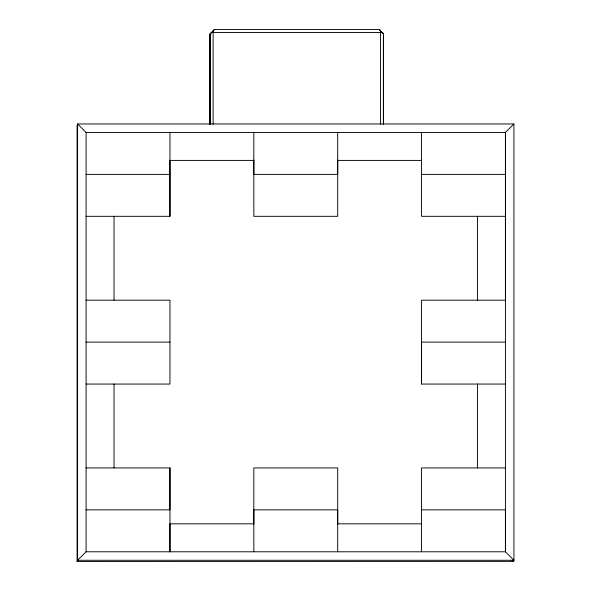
<?xml version="1.0" encoding="UTF-8"?>
<svg xmlns="http://www.w3.org/2000/svg" width="591" height="591" viewBox="0 0 591 591"><rect width="100%" height="100%" fill="white"/><g stroke="black" fill="none" stroke-linecap="round" stroke-linejoin="round"><path stroke-width="0.89" d="M513.778 559.544L513.778 561.384L77.081 561.45L77.081 125.137M77.606 560.275L77.606 123.962L513.919 123.962L513.919 560.275L77.606 560.275L86.087 551.787L505.431 551.787L513.919 560.275M114.041 467.924L114.041 384.054M86.087 467.924L169.957 467.924L169.957 551.787L169.957 523.833L253.827 523.833M86.087 216.313L169.957 216.313L169.957 132.443M253.827 524.143L253.827 467.924L337.697 467.924L337.697 524.143M253.827 160.095L253.827 216.313L337.697 216.313L337.697 160.095M421.56 551.787L421.56 467.924L505.431 467.924M505.431 384.054L421.56 384.054L421.56 300.184L505.431 300.184L505.431 132.443L513.919 123.962M421.56 132.443L421.56 216.313L505.431 216.313M477.476 467.924L477.476 384.054M477.476 300.184L477.476 216.313M513.394 559.603L513.394 561.45L512.094 560.142M383.515 124.176L383.515 33.724L379.348 29.55L214.311 29.55L212.553 31.958L210.145 33.724L210.145 124.176M210.145 33.724L214.311 29.55M209.628 124.428L209.628 34.891L210.817 33.702M213.794 30.725L212.605 31.914L213.115 32.52L380.545 32.52L381.106 31.958L383.515 33.724M77.081 561.45L78.389 560.142M209.628 34.891L210.832 34.012M77.606 123.962L86.087 132.443L505.431 132.443L505.431 551.787L505.431 509.856L421.56 509.856M253.827 160.405L169.957 160.405L169.957 216.313M337.697 160.405L421.56 160.405M86.087 174.382L169.957 174.382M421.56 174.382L505.431 174.382M86.087 300.184L169.957 300.184L169.957 384.054L86.087 384.054M86.087 342.115L169.957 342.115M505.431 342.115L421.56 342.115L421.56 384.054M86.087 509.856L169.957 509.856L169.957 467.924M337.697 523.833L421.56 523.833M379.348 29.55L381.106 31.958M383.374 35.541L383.374 124.147M380.545 32.52L380.545 124.236M337.697 132.443L337.697 174.382L253.827 174.382L253.827 132.443M337.697 551.787L337.697 509.856L253.827 509.856L253.827 551.787M213.115 32.52L213.115 124.236M210.004 35.541L210.004 124.147M114.041 216.313L114.041 300.184M86.087 132.443L86.087 551.787"/></g></svg>
